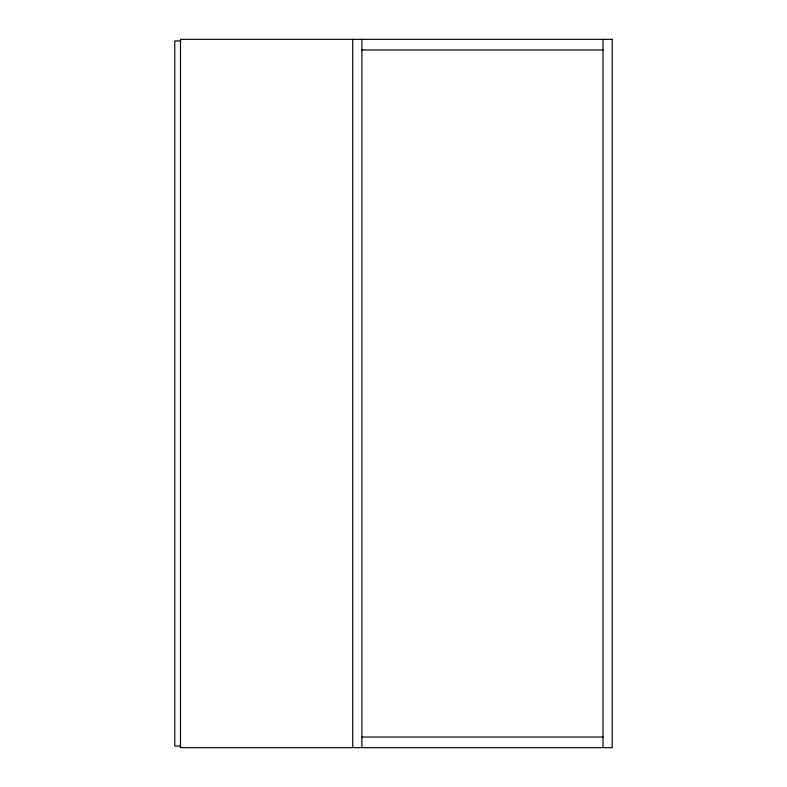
<?xml version="1.0" encoding="UTF-8"?>
<svg xmlns="http://www.w3.org/2000/svg" width="787" height="787" viewBox="0 0 787 787"><rect width="100%" height="100%" fill="white"/><g stroke="black" fill="none" stroke-linecap="round" stroke-linejoin="round"><path stroke-width="1.18" d="M180.921 40.924L174.783 40.924L174.783 746.076L180.921 746.076M361.922 49.974L603.009 49.974M361.922 737.026L603.009 737.026M603.009 39.35L603.009 747.65M361.922 39.35L361.922 747.65M352.724 39.35L352.724 747.65M612.217 39.35L180.479 39.35L180.479 747.65L612.217 747.65L612.217 39.35"/></g></svg>
